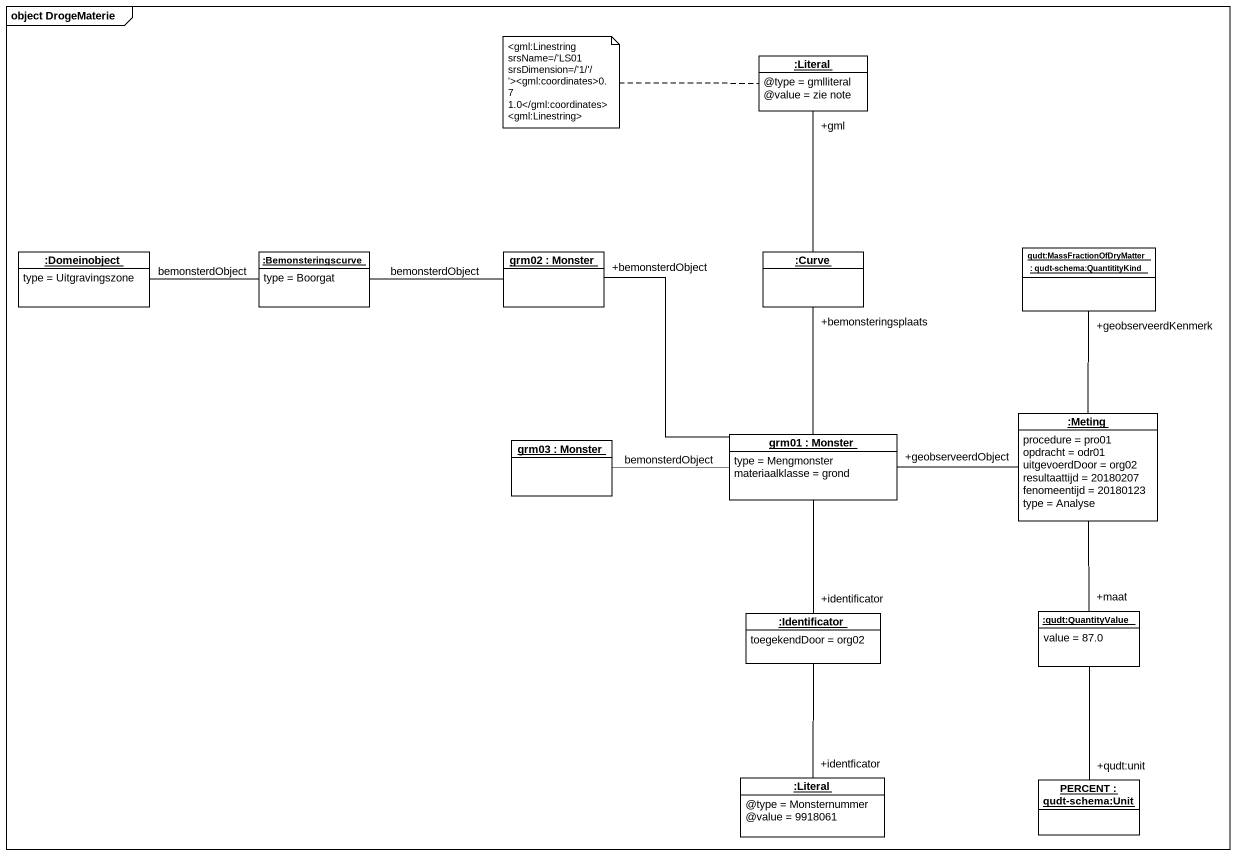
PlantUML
@startuml
mainframe object DrogeMaterie
hide circle
hide empty members
object ":Literal" as Literal {
  ~@type = gmlliteral
  ~@value = zie note
}
object ":Domeinobject" as Domeinobject {
  type = Uitgravingszone
}
object ":Bemonsteringscurve" as Bemonsteringscurve {
  type = Boorgat
}
object "grm02 : Monster" as grm02
object ":Curve" as Curve
object "qudt:MassFractionOfDryMatter : qudt-schema:QuantitityKind" as qudt_MassFractionOfDryMatter
object ":Meting" as Meting {
  procedure = pro01
  opdracht = odr01
  uitgevoerdDoor = org02
  resultaattijd = 20180207
  fenomeentijd = 20180123
  type = Analyse
}
object "grm03 : Monster" as grm03
object "grm01 : Monster" as grm01 {
  type = Mengmonster
  materiaalklasse = grond
}
object ":Identificator" as Identificator {
  toegekendDoor = org02
}
object ":qudt:QuantityValue" as qudt_QuantityValue {
  value = 87.0
}
object ":Literal" as Literal_2 {
  ~@type = Monsternummer
  ~@value = 9918061
}
object "PERCENT : qudt-schema:Unit" as PERCENT
Bemonsteringscurve -left- Domeinobject : bemonsterdObject
grm02 -left- Bemonsteringscurve : bemonsterdObject
Curve -up- "+gml" Literal
Meting -up- "+geobserveerdKenmerk" qudt_MassFractionOfDryMatter
Meting -left- "+geobserveerdObject" grm01
Meting -- "+maat" qudt_QuantityValue
grm01 -up- "+bemonsterdObject" grm02
grm01 -up- "+bemonsteringsplaats" Curve
grm01 -left- grm03 : bemonsterdObject
grm01 -- "+identificator" Identificator
Identificator -- "+identficator" Literal_2
qudt_QuantityValue -- "+qudt:unit" PERCENT
note left of Literal : <gml:Linestring srsName=/'LS01 srsDimension=/'1/'/'><gml:coordinates>0.7 1.0</gml:coordinates><gml:Linestring>
@enduml
